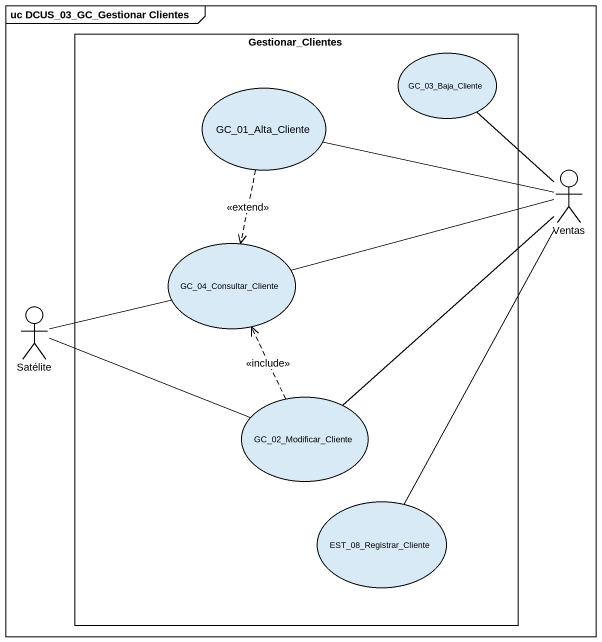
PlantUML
@startuml
mainframe uc DCUS_03_GC_Gestionar Clientes
rectangle Gestionar_Clientes {
  usecase GC_03_Baja_Cliente
  usecase GC_01_Alta_Cliente
  usecase GC_04_Consultar_Cliente
  usecase GC_02_Modificar_Cliente
  usecase EST_08_Registrar_Cliente
}
actor Ventas
actor Satélite
GC_01_Alta_Cliente ..> GC_04_Consultar_Cliente : <<extend>>
Ventas -up- GC_03_Baja_Cliente
Ventas -left- GC_01_Alta_Cliente
Ventas -left- GC_04_Consultar_Cliente
Ventas -- GC_02_Modificar_Cliente
Ventas -- EST_08_Registrar_Cliente
Satélite -right- GC_04_Consultar_Cliente
Satélite -right- GC_02_Modificar_Cliente
GC_02_Modificar_Cliente .up.> GC_04_Consultar_Cliente : <<include>>
@enduml
